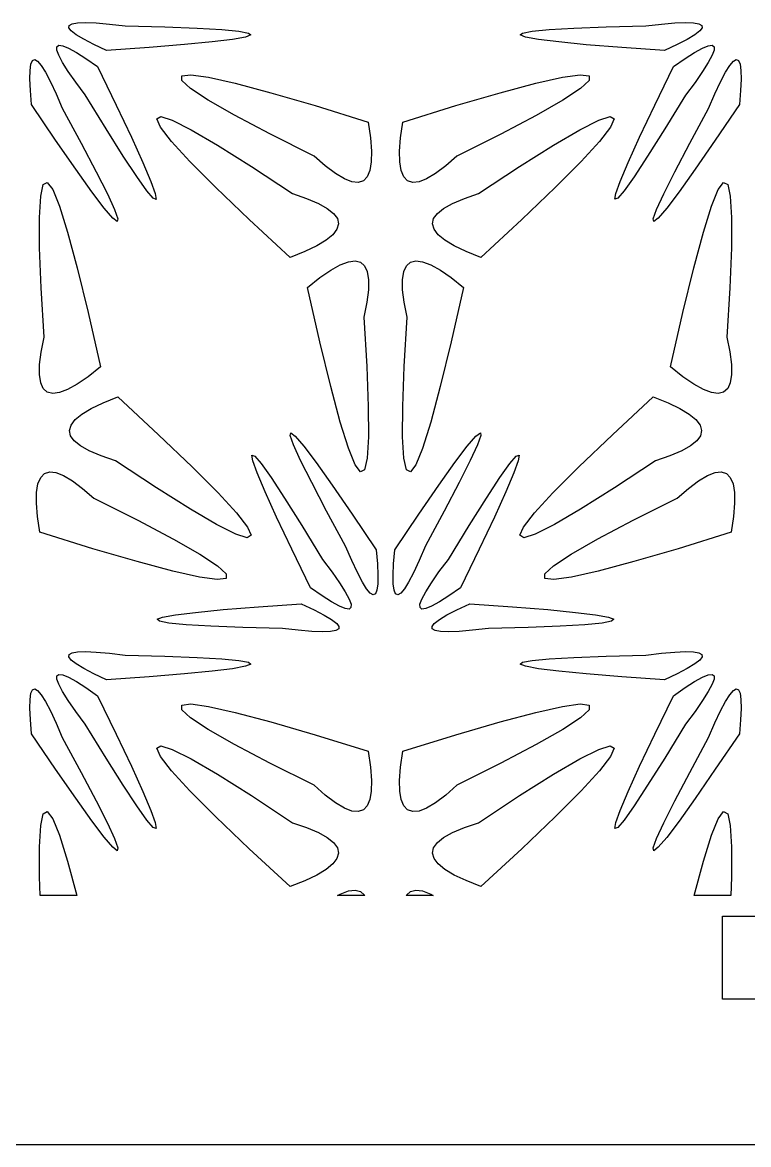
# Model space of a CAD drawing. Header units: metres. Extents: x -75 to 75, y 0 to 231.
# Drawn here: x -43.8 to -8.8, y 0 to 54.1 of the extents above; entities that cross this region are included whole.
import ezdxf

# ---------------------------------------------------------------- set-up
doc = ezdxf.new("R2010")
doc.units = ezdxf.units.M

msp = doc.modelspace()

# ---------------------------------------------------------------- linework, layer by layer
for p, q in [((-12.302, 54.0374), (-11.7925, 54.0582)), ((-11.7925, 54.0582), (-11.4064, 54.0454)), ((-41.508, 53.7997), (-41.4952, 53.9156)), ((-41.3975, 53.6513), (-41.508, 53.7997)), ((-41.4952, 53.9156), (-41.3564, 53.9973)), ((-41.1529, 53.4622), (-41.3975, 53.6513)), ((-41.3564, 53.9973), (-41.0936, 54.0449)), ((-41.0936, 54.0449), (-40.7075, 54.0577)), ((-40.7075, 54.0577), (-40.1974, 54.0369)), ((-40.1974, 54.0369), (-39.548, 53.9813)), ((-39.548, 53.9813), (-38.7918, 53.8916)), ((-38.7918, 53.8916), (-36.8804, 53.8403)), ((-36.8804, 53.8403), (-35.3343, 53.78)), ((-35.3343, 53.78), (-34.145, 53.7116)), ((-34.145, 53.7116), (-33.3129, 53.6331)), ((-33.3129, 53.6331), (-32.851, 53.5477)), ((-32.851, 53.5477), (-32.7425, 53.4537)), ((-19.7575, 53.4542), (-19.649, 53.5482)), ((-19.649, 53.5482), (-19.1871, 53.6337)), ((-19.1871, 53.6337), (-18.355, 53.7116)), ((-18.355, 53.7116), (-17.1657, 53.7805)), ((-17.1657, 53.7805), (-15.6196, 53.8409)), ((-15.6196, 53.8409), (-13.7082, 53.8921)), ((-13.7082, 53.8921), (-12.9514, 53.9797)), ((-12.9514, 53.9797), (-12.302, 54.0374)), ((-11.4064, 54.0454), (-11.1436, 53.9979)), ((-11.1025, 53.6518), (-11.3471, 53.4628)), ((-11.1436, 53.9979), (-11.0048, 53.9162)), ((-10.992, 53.8003), (-11.1025, 53.6518)), ((-11.0048, 53.9162), (-10.992, 53.8003)), ((-40.7972, 53.2475), (-41.1529, 53.4622)), ((-40.3101, 52.9933), (-40.7972, 53.2475)), ((-39.6928, 52.7039), (-40.3101, 52.9933)), ((-35.9309, 52.988), (-37.6345, 52.8507)), ((-34.5989, 53.1172), (-35.9309, 52.988)), ((-33.6211, 53.2358), (-34.5989, 53.1172)), ((-32.9973, 53.3501), (-33.6211, 53.2358)), ((-32.7425, 53.4537), (-32.9973, 53.3501)), ((-19.5027, 53.3506), (-19.7575, 53.4542)), ((-18.8789, 53.2363), (-19.5027, 53.3506)), ((-17.9011, 53.1178), (-18.8789, 53.2363)), ((-16.5702, 52.9864), (-17.9011, 53.1178)), ((-14.8666, 52.8513), (-16.5702, 52.9864)), ((-12.1899, 52.9944), (-12.8072, 52.7044)), ((-11.714, 53.2417), (-12.1899, 52.9944)), ((-11.3471, 53.4628), (-11.714, 53.2417)), ((-42.0885, 52.7279), (-42.0869, 52.8897)), ((-42.001, 52.486), (-42.0885, 52.7279)), ((-42.0869, 52.8897), (-41.9935, 52.9591)), ((-41.8108, 52.1292), (-42.001, 52.486)), ((-41.9935, 52.9591), (-41.805, 52.9367)), ((-41.805, 52.9367), (-41.5299, 52.824)), ((-41.5299, 52.824), (-41.1481, 52.6136)), ((-41.1481, 52.6136), (-40.6968, 52.3241)), ((-37.6345, 52.8507), (-39.6928, 52.7039)), ((-12.8072, 52.7044), (-14.8666, 52.8513)), ((-11.8064, 52.3236), (-11.3498, 52.6157)), ((-11.3498, 52.6157), (-10.9722, 52.8224)), ((-10.9722, 52.8224), (-10.6934, 52.9372)), ((-10.6934, 52.9372), (-10.507, 52.9591)), ((-10.4996, 52.4865), (-10.6897, 52.1292)), ((-10.507, 52.9591), (-10.4136, 52.8897)), ((-10.412, 52.7279), (-10.4996, 52.4865)), ((-10.4136, 52.8897), (-10.412, 52.7279)), ((-43.3794, 51.749), (-43.3372, 52.0534)), ((-43.3372, 52.0534), (-43.2645, 52.2243)), ((-43.2645, 52.2243), (-43.1583, 52.2718)), ((-43.1583, 52.2718), (-43.0178, 52.1917)), ((-43.0178, 52.1917), (-42.8421, 51.9839)), ((-42.8421, 51.9839), (-42.6408, 51.6614)), ((-41.5379, 51.6966), (-41.8108, 52.1292)), ((-40.6968, 52.3241), (-40.1366, 51.9332)), ((-40.1366, 51.9332), (-39.234, 50.0774)), ((-13.2665, 50.0779), (-12.364, 51.9348)), ((-12.364, 51.9348), (-11.8064, 52.3236)), ((-10.6897, 52.1292), (-10.9626, 51.6966)), ((-9.85924, 51.6619), (-9.6579, 51.9839)), ((-9.6579, 51.9839), (-9.48219, 52.1922)), ((-9.48219, 52.1922), (-9.34174, 52.2723)), ((-9.34174, 52.2723), (-9.23546, 52.2248)), ((-9.23546, 52.2248), (-9.16283, 52.0539)), ((-9.16283, 52.0539), (-9.1201, 51.7495)), ((-43.3879, 51.334), (-43.3794, 51.749)), ((-42.6408, 51.6614), (-42.4031, 51.2048)), ((-41.1732, 51.1754), (-41.5379, 51.6966)), ((-36.0708, 51.2608), (-36.067, 51.4841)), ((-36.067, 51.4841), (-35.6393, 51.5364)), ((-35.6393, 51.5364), (-34.7805, 51.4189)), ((-34.7805, 51.4189), (-33.503, 51.1321)), ((-18.997, 51.1327), (-17.7195, 51.4194)), ((-17.7195, 51.4194), (-16.8607, 51.5369)), ((-16.8607, 51.5369), (-16.433, 51.4846)), ((-16.433, 51.4846), (-16.4292, 51.2614)), ((-10.9626, 51.6966), (-11.33, 51.1706)), ((-10.0996, 51.2032), (-9.85924, 51.6619)), ((-9.1201, 51.7495), (-9.11209, 51.3212)), ((-43.3639, 50.7855), (-43.3879, 51.334)), ((-42.4031, 51.2048), (-42.1265, 50.6184)), ((-40.7182, 50.566), (-41.1732, 51.1754)), ((-35.6516, 50.8742), (-36.0708, 51.2608)), ((-34.7939, 50.3102), (-35.6516, 50.8742)), ((-33.503, 51.1321), (-31.7839, 50.6739)), ((-20.7161, 50.6744), (-18.997, 51.1327)), ((-16.8484, 50.8747), (-17.7061, 50.3107)), ((-16.4292, 51.2614), (-16.8484, 50.8747)), ((-11.33, 51.1706), (-11.7872, 50.5591)), ((-10.3714, 50.621), (-10.0996, 51.2032)), ((-9.11209, 51.3212), (-9.13666, 50.7796)), ((-43.3062, 50.1051), (-43.3639, 50.7855)), ((-42.1265, 50.6184), (-41.8285, 49.922)), ((-39.7136, 48.9313), (-40.7182, 50.566)), ((-33.5239, 49.585), (-34.7939, 50.3102)), ((-31.7839, 50.6739), (-29.6466, 50.0501)), ((-22.8534, 50.0507), (-20.7161, 50.6744)), ((-17.7061, 50.3107), (-18.9847, 49.5812)), ((-11.7872, 50.5591), (-12.788, 48.9302)), ((-10.6742, 49.9161), (-10.3714, 50.621)), ((-9.13666, 50.7796), (-9.1938, 50.1051)), ((-42.1489, 48.3945), (-43.3062, 50.1051)), ((-41.8285, 49.922), (-40.9131, 48.2354)), ((-39.234, 50.0774), (-38.5002, 48.535)), ((-29.6466, 50.0501), (-27.0847, 49.257)), ((-25.4153, 49.2576), (-22.8534, 50.0507)), ((-13.9998, 48.535), (-13.2665, 50.0779)), ((-11.5858, 48.2365), (-10.6742, 49.9161)), ((-9.1938, 50.1051), (-10.3522, 48.394)), ((-37.2676, 49.4066), (-37.0786, 49.5203)), ((-37.0978, 49.0066), (-37.2676, 49.4066)), ((-37.0786, 49.5203), (-36.5306, 49.3484)), ((-36.5306, 49.3484), (-35.6094, 48.8864)), ((-31.8181, 48.684), (-33.5239, 49.585)), ((-27.0847, 49.257), (-26.9747, 48.4976)), ((-25.5253, 48.4982), (-25.4153, 49.2576)), ((-18.9847, 49.5812), (-20.6862, 48.6824)), ((-16.8896, 48.8864), (-15.9699, 49.3484)), ((-15.9699, 49.3484), (-15.422, 49.5203)), ((-15.422, 49.5203), (-15.2329, 49.4066)), ((-15.2329, 49.4066), (-15.4022, 49.0071)), ((-38.8879, 47.6212), (-39.7136, 48.9313)), ((-36.5611, 48.315), (-37.0978, 49.0066)), ((-35.6094, 48.8864), (-34.3501, 48.1505)), ((-29.6851, 47.617), (-31.8181, 48.684)), ((-20.6862, 48.6824), (-22.8149, 47.6175)), ((-18.1489, 48.1521), (-16.8896, 48.8864)), ((-15.4022, 49.0071), (-15.9389, 48.3155)), ((-12.788, 48.9302), (-13.6142, 47.618)), ((-41.1801, 46.9921), (-42.1489, 48.3945)), ((-40.9131, 48.2354), (-40.1916, 46.8639)), ((-38.5002, 48.535), (-37.9475, 47.3174)), ((-35.6815, 47.3595), (-36.5611, 48.315)), ((-34.3501, 48.1505), (-32.7153, 47.1214)), ((-26.9747, 48.4976), (-26.925, 47.8562)), ((-25.575, 47.8568), (-25.5253, 48.4982)), ((-19.7847, 47.1224), (-18.1489, 48.1521)), ((-15.9389, 48.3155), (-16.8191, 47.3595)), ((-14.5541, 47.3174), (-13.9998, 48.535)), ((-12.3084, 46.8645), (-11.5858, 48.2365)), ((-10.3522, 48.394), (-11.3204, 46.99)), ((-38.2359, 46.629), (-38.8879, 47.6212)), ((-29.1505, 47.1465), (-29.6851, 47.617)), ((-26.925, 47.8562), (-26.9341, 47.3387)), ((-25.5659, 47.3392), (-25.575, 47.8568)), ((-22.8149, 47.6175), (-23.3495, 47.1475)), ((-13.6142, 47.618), (-14.2673, 46.6252)), ((-37.9475, 47.3174), (-37.5597, 46.4025)), ((-34.4286, 46.1029), (-35.6815, 47.3595)), ((-32.7153, 47.1214), (-30.7291, 45.8118)), ((-28.6554, 46.7747), (-29.1505, 47.1465)), ((-26.9341, 47.3387), (-27.0004, 46.9328)), ((-25.4996, 46.9334), (-25.5659, 47.3392)), ((-23.3495, 47.1475), (-23.8446, 46.7753)), ((-21.7719, 45.8118), (-19.7847, 47.1224)), ((-16.8191, 47.3595), (-18.0757, 46.0997)), ((-14.9408, 46.4025), (-14.5541, 47.3174)), ((-40.4009, 45.8989), (-41.1801, 46.9921)), ((-40.1916, 46.8639), (-39.6575, 45.8001)), ((-37.7525, 45.9459), (-38.2359, 46.629)), ((-28.2308, 46.5227), (-28.6554, 46.7747)), ((-27.8666, 46.3795), (-28.2308, 46.5227)), ((-27.1323, 46.622), (-27.3165, 46.4324)), ((-27.0004, 46.9328), (-27.1323, 46.622)), ((-25.3677, 46.6225), (-25.4996, 46.9334)), ((-25.1835, 46.433), (-25.3677, 46.6225)), ((-24.2692, 46.5232), (-24.6334, 46.3801)), ((-23.8446, 46.7753), (-24.2692, 46.5232)), ((-14.2673, 46.6252), (-14.748, 45.9459)), ((-12.8409, 45.8022), (-12.3084, 46.8645)), ((-11.3204, 46.99), (-12.1007, 45.8962)), ((-42.8699, 45.6874), (-42.7433, 46.2471)), ((-42.7433, 46.2471), (-42.55, 46.3544)), ((-42.55, 46.3544), (-42.2872, 46.0057)), ((-42.2872, 46.0057), (-41.9646, 45.2132)), ((-37.5597, 46.4025), (-37.3509, 45.8199)), ((-32.8152, 44.5627), (-34.4286, 46.1029)), ((-27.5665, 46.3518), (-27.8666, 46.3795)), ((-27.3165, 46.4324), (-27.5665, 46.3518)), ((-24.9335, 46.3523), (-25.1835, 46.433)), ((-24.6334, 46.3801), (-24.9335, 46.3523)), ((-18.0757, 46.0997), (-19.6859, 44.5632)), ((-15.1491, 45.8231), (-14.9408, 46.4025)), ((-10.5348, 45.2137), (-10.2122, 46.0062)), ((-10.2122, 46.0062), (-9.95056, 46.3539)), ((-9.95056, 46.3539), (-9.7567, 46.246)), ((-9.7567, 46.246), (-9.63013, 45.6879)), ((-42.9292, 44.6588), (-42.8699, 45.6874)), ((-39.8097, 45.1154), (-40.4009, 45.8989)), ((-39.6575, 45.8001), (-39.312, 45.0476)), ((-37.446, 45.5875), (-37.7525, 45.9459)), ((-37.3119, 45.5357), (-37.446, 45.5875)), ((-37.3509, 45.8199), (-37.3119, 45.5357)), ((-30.7291, 45.8118), (-30.0541, 45.5833)), ((-30.0541, 45.5833), (-29.4746, 45.3376)), ((-23.0264, 45.3381), (-22.4475, 45.5838)), ((-22.4475, 45.5838), (-21.7719, 45.8118)), ((-15.1891, 45.5395), (-15.1491, 45.8231)), ((-15.0551, 45.587), (-15.1891, 45.5395)), ((-14.748, 45.9459), (-15.0551, 45.587)), ((-13.1853, 45.0529), (-12.8409, 45.8022)), ((-12.1007, 45.8962), (-12.6956, 45.1096)), ((-9.63013, 45.6879), (-9.57085, 44.6593)), ((-41.9646, 45.2132), (-41.5716, 43.9592)), ((-39.399, 44.631), (-39.8097, 45.1154)), ((-39.312, 45.0476), (-39.1539, 44.6001)), ((-29.4746, 45.3376), (-29.0538, 45.1021)), ((-29.0538, 45.1021), (-28.7515, 44.8586)), ((-23.7495, 44.8586), (-23.4473, 45.1026)), ((-23.4473, 45.1026), (-23.0264, 45.3381)), ((-13.3445, 44.6011), (-13.1853, 45.0529)), ((-12.6956, 45.1096), (-13.0994, 44.6326)), ((-10.9284, 43.9597), (-10.5348, 45.2137)), ((-42.9222, 43.203), (-42.9292, 44.6588)), ((-39.1854, 44.465), (-39.399, 44.631)), ((-39.1539, 44.6001), (-39.1854, 44.465)), ((-30.8466, 42.7405), (-32.8152, 44.5627)), ((-28.7515, 44.8586), (-28.5705, 44.6065)), ((-28.5176, 44.3523), (-28.5913, 44.0959)), ((-28.5705, 44.6065), (-28.5176, 44.3523)), ((-23.9835, 44.3528), (-23.9306, 44.6065)), ((-23.9098, 44.0948), (-23.9835, 44.3528)), ((-23.9306, 44.6065), (-23.7495, 44.8586)), ((-19.6859, 44.5632), (-21.6544, 42.7405)), ((-13.321, 44.4617), (-13.3445, 44.6011)), ((-13.0994, 44.6326), (-13.321, 44.4617)), ((-9.57085, 44.6593), (-9.57779, 43.1966)), ((-41.5716, 43.9592), (-41.1075, 42.2411)), ((-28.7926, 43.8294), (-29.1125, 43.5672)), ((-28.5913, 44.0959), (-28.7926, 43.8294)), ((-23.7095, 43.83), (-23.9098, 44.0948)), ((-23.3848, 43.5651), (-23.7095, 43.83)), ((-11.3909, 42.2417), (-10.9284, 43.9597)), ((-29.5649, 43.2948), (-30.1369, 43.023)), ((-29.1125, 43.5672), (-29.5649, 43.2948)), ((-22.9351, 43.2943), (-23.3848, 43.5651)), ((-22.3669, 43.0241), (-22.9351, 43.2943)), ((-42.849, 41.2772), (-42.9222, 43.203)), ((-30.1369, 43.023), (-30.8466, 42.7405)), ((-21.6544, 42.7405), (-22.3669, 43.0241)), ((-9.57779, 43.1966), (-9.65096, 41.2729)), ((-41.1075, 42.2411), (-40.582, 40.0809)), ((-28.8925, 42.1252), (-28.4295, 42.3811)), ((-28.4295, 42.3811), (-28.037, 42.5295)), ((-28.037, 42.5295), (-27.7096, 42.5706)), ((-27.7096, 42.5706), (-27.45, 42.5055)), ((-27.45, 42.5055), (-27.2551, 42.3298)), ((-27.2551, 42.3298), (-27.1317, 42.0574)), ((-25.3683, 42.0569), (-25.2449, 42.3298)), ((-25.2449, 42.3298), (-25.0494, 42.5055)), ((-25.0494, 42.5055), (-24.7904, 42.5701)), ((-24.7904, 42.5701), (-24.463, 42.529)), ((-24.463, 42.529), (-24.0705, 42.3805)), ((-24.0705, 42.3805), (-23.6064, 42.1242)), ((-11.918, 40.0814), (-11.3909, 42.2417)), ((-30.0114, 41.2964), (-29.4148, 41.7674)), ((-29.4148, 41.7674), (-28.8925, 42.1252)), ((-27.1317, 42.0574), (-27.0708, 41.6622)), ((-27.0708, 41.6622), (-27.0773, 41.172)), ((-25.4292, 41.6622), (-25.3683, 42.0569)), ((-25.4227, 41.172), (-25.4292, 41.6622)), ((-23.6064, 42.1242), (-23.0852, 41.7669)), ((-23.0852, 41.7669), (-22.4886, 41.2959)), ((-42.7081, 38.8963), (-42.849, 41.2772)), ((-29.418, 38.6763), (-30.0114, 41.2964)), ((-27.0773, 41.172), (-27.1499, 40.5759)), ((-25.3501, 40.5754), (-25.4227, 41.172)), ((-22.4886, 41.2959), (-23.082, 38.6758)), ((-9.65096, 41.2729), (-9.79195, 38.8969)), ((-27.1499, 40.5759), (-27.2919, 39.8608)), ((-25.2081, 39.8603), (-25.3501, 40.5754)), ((-40.582, 40.0809), (-39.9886, 37.4608)), ((-12.5114, 37.4613), (-11.918, 40.0814)), ((-27.2919, 39.8608), (-27.151, 37.48)), ((-25.349, 37.4811), (-25.2081, 39.8603)), ((-42.8501, 38.1812), (-42.7081, 38.8963)), ((-28.8925, 36.516), (-29.418, 38.6763)), ((-23.082, 38.6758), (-23.6091, 36.5155)), ((-9.79195, 38.8969), (-9.64989, 38.1818)), ((-42.9227, 37.5852), (-42.8501, 38.1812)), ((-9.64989, 38.1818), (-9.57726, 37.5852)), ((-42.9292, 37.095), (-42.9227, 37.5852)), ((-39.9886, 37.4608), (-40.5873, 36.9876)), ((-27.151, 37.48), (-27.0778, 35.5542)), ((-25.4222, 35.5563), (-25.349, 37.4811)), ((-11.9127, 36.9881), (-12.5114, 37.4613)), ((-9.57726, 37.5852), (-9.57085, 37.095)), ((-42.8683, 36.6998), (-42.9292, 37.095)), ((-40.5873, 36.9876), (-41.1075, 36.6319)), ((-11.3925, 36.6325), (-11.9127, 36.9881)), ((-9.57085, 37.095), (-9.63173, 36.7003)), ((-42.7449, 36.4274), (-42.8683, 36.6998)), ((-42.55, 36.2517), (-42.7449, 36.4274)), ((-42.2904, 36.1865), (-42.55, 36.2517)), ((-41.963, 36.2276), (-42.2904, 36.1865)), ((-41.5705, 36.3761), (-41.963, 36.2276)), ((-41.1075, 36.6319), (-41.5705, 36.3761)), ((-28.4284, 34.798), (-28.8925, 36.516)), ((-23.6091, 36.5155), (-24.0716, 34.7974)), ((-10.9295, 36.3766), (-11.3925, 36.6325)), ((-10.537, 36.2282), (-10.9295, 36.3766)), ((-10.2096, 36.1871), (-10.537, 36.2282)), ((-9.95056, 36.2517), (-10.2096, 36.1871)), ((-9.7551, 36.4274), (-9.95056, 36.2517)), ((-9.63173, 36.7003), (-9.7551, 36.4274)), ((-40.4351, 35.4623), (-39.8631, 35.7342)), ((-39.8631, 35.7342), (-39.1534, 36.0167)), ((-39.1534, 36.0167), (-37.1848, 34.1945)), ((-15.3141, 34.194), (-13.3456, 36.0167)), ((-13.3456, 36.0167), (-12.6331, 35.7331)), ((-12.6331, 35.7331), (-12.0633, 35.4618)), ((-41.2074, 34.9277), (-40.8875, 35.19)), ((-40.8875, 35.19), (-40.4351, 35.4623)), ((-27.0778, 35.5542), (-27.0708, 34.0984)), ((-25.4292, 34.0978), (-25.4222, 35.5563)), ((-12.0633, 35.4618), (-11.6152, 35.1921)), ((-11.6152, 35.1921), (-11.2905, 34.9272)), ((-41.4824, 34.4049), (-41.4087, 34.6613)), ((-41.4087, 34.6613), (-41.2074, 34.9277)), ((-28.0343, 33.5408), (-28.4284, 34.798)), ((-24.0716, 34.7974), (-24.4662, 33.5403)), ((-11.2905, 34.9272), (-11.0902, 34.6623)), ((-11.0902, 34.6623), (-11.0165, 34.4044)), ((-41.4295, 34.1507), (-41.4824, 34.4049)), ((-41.2485, 33.8986), (-41.4295, 34.1507)), ((-37.1848, 34.1945), (-35.5714, 32.6543)), ((-30.8461, 34.1571), (-30.8146, 34.2922)), ((-30.688, 33.7096), (-30.8461, 34.1571)), ((-30.8146, 34.2922), (-30.601, 34.1261)), ((-30.601, 34.1261), (-30.1903, 33.6417)), ((-27.0708, 34.0984), (-27.1301, 33.0698)), ((-25.3699, 33.0692), (-25.4292, 34.0978)), ((-22.3097, 33.6412), (-21.9006, 34.1245)), ((-21.9006, 34.1245), (-21.679, 34.2954)), ((-21.6555, 34.156), (-21.8147, 33.7032)), ((-21.679, 34.2954), (-21.6555, 34.156)), ((-16.9264, 32.6553), (-15.3141, 34.194)), ((-11.0694, 34.1507), (-11.2505, 33.8986)), ((-11.0165, 34.4044), (-11.0694, 34.1507)), ((-40.9462, 33.6551), (-41.2485, 33.8986)), ((-40.5254, 33.4196), (-40.9462, 33.6551)), ((-30.3425, 32.9571), (-30.688, 33.7096)), ((-30.1903, 33.6417), (-29.5991, 32.8583)), ((-27.7128, 32.7515), (-28.0343, 33.5408)), ((-24.4662, 33.5403), (-24.7878, 32.7509)), ((-22.9015, 32.8577), (-22.3097, 33.6412)), ((-21.8147, 33.7032), (-22.1613, 32.9507)), ((-11.5527, 33.6546), (-11.9736, 33.419)), ((-11.2505, 33.8986), (-11.5527, 33.6546)), ((-39.947, 33.1739), (-40.5254, 33.4196)), ((-39.2709, 32.9453), (-39.947, 33.1739)), ((-32.648, 32.9341), (-32.6881, 33.2177)), ((-32.6881, 33.2177), (-32.554, 33.1702)), ((-32.554, 33.1702), (-32.2475, 32.8113)), ((-27.1301, 33.0698), (-27.2567, 32.5101)), ((-25.2433, 32.5111), (-25.3699, 33.0692)), ((-20.2515, 32.8113), (-19.9449, 33.1702)), ((-19.9449, 33.1702), (-19.8109, 33.2177)), ((-19.8109, 33.2177), (-19.8509, 32.9341)), ((-12.552, 33.1734), (-13.2281, 32.9453)), ((-11.9736, 33.419), (-12.552, 33.1734)), ((-37.2847, 31.6358), (-39.2709, 32.9453)), ((-35.5714, 32.6543), (-34.3185, 31.3976)), ((-32.4403, 32.3547), (-32.648, 32.9341)), ((-32.2475, 32.8113), (-31.7641, 32.1282)), ((-29.8084, 31.8932), (-30.3425, 32.9571)), ((-29.5991, 32.8583), (-28.8199, 31.7651)), ((-27.45, 32.4027), (-27.7128, 32.7515)), ((-27.2567, 32.5101), (-27.45, 32.4027)), ((-25.0494, 32.4033), (-25.2433, 32.5111)), ((-24.7878, 32.7509), (-25.0494, 32.4033)), ((-23.6806, 31.7651), (-22.9015, 32.8577)), ((-22.1613, 32.9507), (-22.6916, 31.8927)), ((-20.7343, 32.1298), (-20.2515, 32.8113)), ((-19.8509, 32.9341), (-20.0592, 32.3547)), ((-18.1809, 31.3976), (-16.9264, 32.6553)), ((-13.2281, 32.9453), (-15.2153, 31.6348)), ((-42.9996, 31.8243), (-42.8677, 32.1352)), ((-42.8677, 32.1352), (-42.6835, 32.3248)), ((-42.6835, 32.3248), (-42.4335, 32.4054)), ((-42.4335, 32.4054), (-42.1334, 32.3776)), ((-42.1334, 32.3776), (-41.7692, 32.2345)), ((-41.7692, 32.2345), (-41.343, 31.9814)), ((-41.343, 31.9814), (-40.8495, 31.6107)), ((-32.0525, 31.4398), (-32.4403, 32.3547)), ((-31.7641, 32.1282), (-31.1121, 31.1359)), ((-21.3869, 31.137), (-20.7343, 32.1298)), ((-20.0592, 32.3547), (-20.4459, 31.4398)), ((-11.6505, 31.6096), (-11.1565, 31.9808)), ((-11.1565, 31.9808), (-10.7308, 32.234)), ((-10.7308, 32.234), (-10.3666, 32.3771)), ((-10.3666, 32.3771), (-10.0665, 32.4049)), ((-10.0665, 32.4049), (-9.81651, 32.3242)), ((-9.81651, 32.3242), (-9.63226, 32.1346)), ((-9.63226, 32.1346), (-9.50035, 31.8238)), ((-43.075, 30.901), (-43.0659, 31.4185)), ((-43.0659, 31.4185), (-42.9996, 31.8243)), ((-40.8495, 31.6107), (-40.3149, 31.1402)), ((-35.6499, 30.6067), (-37.2847, 31.6358)), ((-34.3185, 31.3976), (-33.4368, 30.4401)), ((-31.4998, 30.2222), (-32.0525, 31.4398)), ((-29.0869, 30.5218), (-29.8084, 31.8932)), ((-28.8199, 31.7651), (-27.8511, 30.3626)), ((-24.6489, 30.3621), (-23.6806, 31.7651)), ((-22.6916, 31.8927), (-23.4152, 30.5191)), ((-20.4459, 31.4398), (-21.0013, 30.22)), ((-19.0632, 30.4395), (-18.1809, 31.3976)), ((-15.2153, 31.6348), (-16.8511, 30.6051)), ((-12.1851, 31.1397), (-11.6505, 31.6096)), ((-9.50035, 31.8238), (-9.43413, 31.4179)), ((-9.43413, 31.4179), (-9.42505, 30.9004)), ((-43.0253, 30.2596), (-43.075, 30.901)), ((-40.3149, 31.1402), (-38.1819, 30.0732)), ((-31.1121, 31.1359), (-30.2864, 29.8259)), ((-22.2131, 29.8259), (-21.3869, 31.137)), ((-14.3159, 30.0737), (-12.1851, 31.1397)), ((-9.42505, 30.9004), (-9.47578, 30.2489)), ((-34.3906, 29.8708), (-35.6499, 30.6067)), ((-33.4368, 30.4401), (-32.9022, 29.7506)), ((-28.1715, 28.8352), (-29.0869, 30.5218)), ((-27.8511, 30.3626), (-26.6938, 28.652)), ((-25.8062, 28.652), (-24.6489, 30.3621)), ((-23.4152, 30.5191), (-24.3258, 28.8411)), ((-19.5978, 29.7501), (-19.0632, 30.4395)), ((-16.8511, 30.6051), (-18.1104, 29.8708)), ((-42.9153, 29.5001), (-43.0253, 30.2596)), ((-38.1819, 30.0732), (-36.4761, 29.1722)), ((-33.4694, 29.4088), (-34.3906, 29.8708)), ((-32.9022, 29.7506), (-32.7324, 29.3506)), ((-30.766, 28.6798), (-31.4998, 30.2222)), ((-30.2864, 29.8259), (-29.2818, 28.1911)), ((-23.2171, 28.1911), (-22.2131, 29.8259)), ((-21.0013, 30.22), (-21.7335, 28.6782)), ((-19.7671, 29.3506), (-19.5978, 29.7501)), ((-18.1104, 29.8708), (-19.0301, 29.4088)), ((-16.0196, 29.1738), (-14.3159, 30.0737)), ((-9.47578, 30.2489), (-9.58473, 29.4996)), ((-40.3534, 28.707), (-42.9153, 29.5001)), ((-32.9214, 29.2368), (-33.4694, 29.4088)), ((-32.7324, 29.3506), (-32.9214, 29.2368)), ((-19.578, 29.2368), (-19.7671, 29.3506)), ((-19.0301, 29.4088), (-19.578, 29.2368)), ((-9.58473, 29.4996), (-12.1466, 28.7065)), ((-38.2161, 28.0833), (-40.3534, 28.707)), ((-36.4761, 29.1722), (-35.2024, 28.4448)), ((-29.8634, 26.824), (-30.766, 28.6798)), ((-27.8735, 28.1388), (-28.1715, 28.8352)), ((-26.6938, 28.652), (-26.6361, 27.9716)), ((-25.8633, 27.9722), (-25.8062, 28.652)), ((-24.3258, 28.8411), (-24.6291, 28.1351)), ((-21.7335, 28.6782), (-22.636, 26.8224)), ((-17.2976, 28.4443), (-16.0196, 29.1738)), ((-12.1466, 28.7065), (-14.2839, 28.0827)), ((-35.2024, 28.4448), (-34.3484, 27.883)), ((-29.2818, 28.1911), (-28.8268, 27.5818)), ((-27.5969, 27.5524), (-27.8735, 28.1388)), ((-24.6291, 28.1351), (-24.9047, 27.5481)), ((-23.6721, 27.5834), (-23.2171, 28.1911)), ((-18.1516, 27.8825), (-17.2976, 28.4443)), ((-36.497, 27.625), (-38.2161, 28.0833)), ((-35.2195, 27.3383), (-36.497, 27.625)), ((-34.3484, 27.883), (-33.9292, 27.4963)), ((-28.8268, 27.5818), (-28.4621, 27.0605)), ((-26.6361, 27.9716), (-26.6121, 27.4232)), ((-25.8879, 27.436), (-25.8633, 27.9722)), ((-24.0374, 27.0605), (-23.6721, 27.5834)), ((-18.5708, 27.4958), (-18.1516, 27.8825)), ((-16.003, 27.6245), (-17.2805, 27.3377)), ((-14.2839, 28.0827), (-16.003, 27.6245)), ((-34.3607, 27.2208), (-35.2195, 27.3383)), ((-33.933, 27.2731), (-34.3607, 27.2208)), ((-33.9292, 27.4963), (-33.933, 27.2731)), ((-28.4621, 27.0605), (-28.1892, 26.6274)), ((-27.3566, 27.0915), (-27.5969, 27.5524)), ((-27.1579, 26.7732), (-27.3566, 27.0915)), ((-26.6121, 27.4232), (-26.6206, 27.0082)), ((-25.8799, 27.0077), (-25.8879, 27.436)), ((-25.1434, 27.091), (-25.3421, 26.7732)), ((-24.9047, 27.5481), (-25.1434, 27.091)), ((-24.3103, 26.6274), (-24.0374, 27.0605)), ((-18.567, 27.2726), (-18.5708, 27.4958)), ((-18.1393, 27.2202), (-18.567, 27.2726)), ((-17.2805, 27.3377), (-18.1393, 27.2202)), ((-29.3032, 26.433), (-29.8634, 26.824)), ((-28.1892, 26.6274), (-27.999, 26.2712)), ((-26.9822, 26.5655), (-27.1579, 26.7732)), ((-26.8417, 26.4854), (-26.9822, 26.5655)), ((-26.7355, 26.5329), (-26.8417, 26.4854)), ((-26.6628, 26.7038), (-26.7355, 26.5329)), ((-26.6206, 27.0082), (-26.6628, 26.7038)), ((-25.8372, 26.7033), (-25.8799, 27.0077)), ((-25.7645, 26.5324), (-25.8372, 26.7033)), ((-25.6583, 26.4848), (-25.7645, 26.5324)), ((-25.5178, 26.5649), (-25.6583, 26.4848)), ((-25.3421, 26.7732), (-25.5178, 26.5649)), ((-24.5015, 26.2685), (-24.3103, 26.6274)), ((-22.636, 26.8224), (-23.1936, 26.4336)), ((-32.3655, 25.9064), (-30.3072, 26.0533)), ((-30.3072, 26.0533), (-29.6899, 25.7639)), ((-28.8519, 26.1436), (-29.3032, 26.433)), ((-28.469, 25.9326), (-28.8519, 26.1436)), ((-27.999, 26.2712), (-27.9115, 26.0293)), ((-27.9115, 26.0293), (-27.9131, 25.8675)), ((-24.588, 26.0293), (-24.5015, 26.2685)), ((-24.5864, 25.8675), (-24.588, 26.0293)), ((-23.6502, 26.1414), (-24.0278, 25.9348)), ((-23.1936, 26.4336), (-23.6502, 26.1414)), ((-22.8101, 25.7628), (-22.1928, 26.0528)), ((-22.1928, 26.0528), (-20.1334, 25.9059)), ((-37.0027, 25.4071), (-36.3789, 25.5214)), ((-36.3789, 25.5214), (-35.4011, 25.64)), ((-35.4011, 25.64), (-34.0691, 25.7692)), ((-34.0691, 25.7692), (-32.3655, 25.9064)), ((-29.6899, 25.7639), (-29.2028, 25.5096)), ((-29.2028, 25.5096), (-28.8471, 25.295)), ((-28.195, 25.8205), (-28.469, 25.9326)), ((-28.0065, 25.798), (-28.195, 25.8205)), ((-27.9131, 25.8675), (-28.0065, 25.798)), ((-24.493, 25.798), (-24.5864, 25.8675)), ((-24.3066, 25.8199), (-24.493, 25.798)), ((-24.0278, 25.9348), (-24.3066, 25.8199)), ((-23.6529, 25.2944), (-23.286, 25.5155)), ((-23.286, 25.5155), (-22.8101, 25.7628)), ((-20.1334, 25.9059), (-18.4298, 25.7708)), ((-18.4298, 25.7708), (-17.0989, 25.6394)), ((-17.0989, 25.6394), (-16.1211, 25.5209)), ((-16.1211, 25.5209), (-15.4973, 25.4066)), ((-37.2575, 25.3035), (-37.0027, 25.4071)), ((-37.149, 25.2095), (-37.2575, 25.3035)), ((-36.6871, 25.1241), (-37.149, 25.2095)), ((-35.855, 25.0455), (-36.6871, 25.1241)), ((-34.6657, 24.9772), (-35.855, 25.0455)), ((-33.1196, 24.9168), (-34.6657, 24.9772)), ((-31.2082, 24.8656), (-33.1196, 24.9168)), ((-28.8471, 25.295), (-28.6025, 25.1059)), ((-28.6025, 25.1059), (-28.492, 24.9574)), ((-28.492, 24.9574), (-28.5048, 24.8415)), ((-24.008, 24.9569), (-23.8975, 25.1054)), ((-23.9952, 24.841), (-24.008, 24.9569)), ((-23.8975, 25.1054), (-23.6529, 25.2944)), ((-19.3804, 24.9163), (-21.2918, 24.865)), ((-17.8343, 24.9767), (-19.3804, 24.9163)), ((-16.645, 25.0455), (-17.8343, 24.9767)), ((-15.8129, 25.1235), (-16.645, 25.0455)), ((-15.351, 25.209), (-15.8129, 25.1235)), ((-15.4973, 25.4066), (-15.2425, 25.303)), ((-15.2425, 25.303), (-15.351, 25.209)), ((-30.452, 24.7758), (-31.2082, 24.8656)), ((-29.8026, 24.7203), (-30.452, 24.7758)), ((-29.2925, 24.6995), (-29.8026, 24.7203)), ((-28.9064, 24.7123), (-29.2925, 24.6995)), ((-28.6436, 24.7598), (-28.9064, 24.7123)), ((-28.5048, 24.8415), (-28.6436, 24.7598)), ((-23.8564, 24.7593), (-23.9952, 24.841)), ((-23.5936, 24.7118), (-23.8564, 24.7593)), ((-23.2075, 24.6989), (-23.5936, 24.7118)), ((-22.698, 24.7198), (-23.2075, 24.6989)), ((-22.0486, 24.7775), (-22.698, 24.7198)), ((-21.2918, 24.865), (-22.0486, 24.7775)), ((-41.508, 23.4888), (-41.4952, 23.6047)), ((-41.3975, 23.3403), (-41.508, 23.4888)), ((-41.4952, 23.6047), (-41.3564, 23.6864)), ((-41.1529, 23.1512), (-41.3975, 23.3403)), ((-41.3564, 23.6864), (-41.0936, 23.7339)), ((-41.0936, 23.7339), (-40.7075, 23.7467)), ((-40.7075, 23.7467), (-40.1974, 23.7259)), ((-40.1974, 23.7259), (-39.548, 23.6703)), ((-39.548, 23.6703), (-38.7918, 23.5806)), ((-38.7918, 23.5806), (-36.8804, 23.5294)), ((-36.8804, 23.5294), (-35.3343, 23.469)), ((-35.3343, 23.469), (-34.145, 23.4007)), ((-34.145, 23.4007), (-33.3129, 23.3221)), ((-33.3129, 23.3221), (-32.851, 23.2367)), ((-19.649, 23.2372), (-19.1871, 23.3227)), ((-19.1871, 23.3227), (-18.355, 23.4007)), ((-18.355, 23.4007), (-17.1657, 23.4695)), ((-17.1657, 23.4695), (-15.6196, 23.5299)), ((-15.6196, 23.5299), (-13.7082, 23.5812)), ((-13.7082, 23.5812), (-12.9514, 23.6687)), ((-12.9514, 23.6687), (-12.302, 23.7264)), ((-12.302, 23.7264), (-11.7925, 23.7473)), ((-11.7925, 23.7473), (-11.4064, 23.7344)), ((-11.4064, 23.7344), (-11.1436, 23.6869)), ((-11.1025, 23.3408), (-11.3471, 23.1518)), ((-11.1436, 23.6869), (-11.0048, 23.6052)), ((-10.992, 23.4893), (-11.1025, 23.3408)), ((-11.0048, 23.6052), (-10.992, 23.4893)), ((-40.7972, 22.9366), (-41.1529, 23.1512)), ((-40.3101, 22.6823), (-40.7972, 22.9366)), ((-34.5989, 22.8062), (-35.9309, 22.677)), ((-33.6211, 22.9248), (-34.5989, 22.8062)), ((-32.9973, 23.0391), (-33.6211, 22.9248)), ((-32.7425, 23.1427), (-32.9973, 23.0391)), ((-32.851, 23.2367), (-32.7425, 23.1427)), ((-19.7575, 23.1432), (-19.649, 23.2372)), ((-19.5027, 23.0396), (-19.7575, 23.1432)), ((-18.8789, 22.9253), (-19.5027, 23.0396)), ((-17.9011, 22.8068), (-18.8789, 22.9253)), ((-16.5702, 22.6754), (-17.9011, 22.8068)), ((-11.714, 22.9307), (-12.1899, 22.6834)), ((-11.3471, 23.1518), (-11.714, 22.9307)), ((-42.0885, 22.4169), (-42.0869, 22.5787)), ((-42.001, 22.175), (-42.0885, 22.4169)), ((-42.0869, 22.5787), (-41.9935, 22.6482)), ((-41.8108, 21.8182), (-42.001, 22.175)), ((-41.9935, 22.6482), (-41.805, 22.6257)), ((-41.805, 22.6257), (-41.5299, 22.513)), ((-41.5299, 22.513), (-41.1481, 22.3026)), ((-41.1481, 22.3026), (-40.6968, 22.0132)), ((-39.6928, 22.3929), (-40.3101, 22.6823)), ((-37.6345, 22.5397), (-39.6928, 22.3929)), ((-35.9309, 22.677), (-37.6345, 22.5397)), ((-14.8666, 22.5403), (-16.5702, 22.6754)), ((-12.8072, 22.3934), (-14.8666, 22.5403)), ((-12.1899, 22.6834), (-12.8072, 22.3934)), ((-11.8064, 22.0126), (-11.3498, 22.3048)), ((-11.3498, 22.3048), (-10.9722, 22.5114)), ((-10.9722, 22.5114), (-10.6934, 22.6263)), ((-10.6934, 22.6263), (-10.507, 22.6482)), ((-10.4996, 22.1755), (-10.6897, 21.8182)), ((-10.507, 22.6482), (-10.4136, 22.5787)), ((-10.412, 22.4169), (-10.4996, 22.1755)), ((-10.4136, 22.5787), (-10.412, 22.4169)), ((-43.3794, 21.438), (-43.3372, 21.7424)), ((-43.3372, 21.7424), (-43.2645, 21.9133)), ((-43.2645, 21.9133), (-43.1583, 21.9608)), ((-43.1583, 21.9608), (-43.0178, 21.8807)), ((-43.0178, 21.8807), (-42.8421, 21.673)), ((-42.8421, 21.673), (-42.6408, 21.3504)), ((-41.5379, 21.3857), (-41.8108, 21.8182)), ((-40.6968, 22.0132), (-40.1366, 21.6222)), ((-13.2665, 19.7669), (-12.364, 21.6238)), ((-12.364, 21.6238), (-11.8064, 22.0126)), ((-10.6897, 21.8182), (-10.9626, 21.3857)), ((-9.85924, 21.3509), (-9.6579, 21.673)), ((-9.6579, 21.673), (-9.48219, 21.8813)), ((-9.48219, 21.8813), (-9.34174, 21.9614)), ((-9.34174, 21.9614), (-9.23546, 21.9138)), ((-9.23546, 21.9138), (-9.16283, 21.7429)), ((-9.16283, 21.7429), (-9.1201, 21.4385)), ((-43.3879, 21.023), (-43.3794, 21.438)), ((-42.6408, 21.3504), (-42.4031, 20.8938)), ((-41.1732, 20.8644), (-41.5379, 21.3857)), ((-40.1366, 21.6222), (-39.234, 19.7664)), ((-36.0708, 20.9499), (-36.067, 21.1731)), ((-36.067, 21.1731), (-35.6393, 21.2254)), ((-35.6393, 21.2254), (-34.7805, 21.1079)), ((-34.7805, 21.1079), (-33.503, 20.8212)), ((-18.997, 20.8217), (-17.7195, 21.1085)), ((-17.7195, 21.1085), (-16.8607, 21.226)), ((-16.8607, 21.226), (-16.433, 21.1736)), ((-16.433, 21.1736), (-16.4292, 20.9504)), ((-10.9626, 21.3857), (-11.33, 20.8596)), ((-10.0996, 20.8922), (-9.85924, 21.3509)), ((-9.1201, 21.4385), (-9.11209, 21.0102)), ((-43.3639, 20.4745), (-43.3879, 21.023)), ((-42.4031, 20.8938), (-42.1265, 20.3074)), ((-40.7182, 20.2551), (-41.1732, 20.8644)), ((-35.6516, 20.5632), (-36.0708, 20.9499)), ((-34.7939, 19.9992), (-35.6516, 20.5632)), ((-33.503, 20.8212), (-31.7839, 20.3629)), ((-20.7161, 20.3635), (-18.997, 20.8217)), ((-16.8484, 20.5637), (-17.7061, 19.9998)), ((-16.4292, 20.9504), (-16.8484, 20.5637)), ((-11.33, 20.8596), (-11.7872, 20.2481)), ((-10.3714, 20.3101), (-10.0996, 20.8922)), ((-9.11209, 21.0102), (-9.13666, 20.4687)), ((-43.3062, 19.7942), (-43.3639, 20.4745)), ((-42.1265, 20.3074), (-41.8285, 19.611)), ((-39.7136, 18.6203), (-40.7182, 20.2551)), ((-31.7839, 20.3629), (-29.6466, 19.7392)), ((-22.8534, 19.7397), (-20.7161, 20.3635)), ((-11.7872, 20.2481), (-12.788, 18.6192)), ((-10.6742, 19.6051), (-10.3714, 20.3101)), ((-9.13666, 20.4687), (-9.1938, 19.7942)), ((-42.1489, 18.0836), (-43.3062, 19.7942)), ((-41.8285, 19.611), (-40.9131, 17.9244)), ((-39.234, 19.7664), (-38.5002, 18.224)), ((-33.5239, 19.274), (-34.7939, 19.9992)), ((-29.6466, 19.7392), (-27.0847, 18.9461)), ((-25.4153, 18.9466), (-22.8534, 19.7397)), ((-17.7061, 19.9998), (-18.9847, 19.2702)), ((-13.9998, 18.224), (-13.2665, 19.7669)), ((-11.5858, 17.9255), (-10.6742, 19.6051)), ((-9.1938, 19.7942), (-10.3522, 18.083)), ((-37.2676, 19.0956), (-37.0786, 19.2094)), ((-37.0978, 18.6956), (-37.2676, 19.0956)), ((-37.0786, 19.2094), (-36.5306, 19.0374)), ((-36.5306, 19.0374), (-35.6094, 18.5754)), ((-31.8181, 18.373), (-33.5239, 19.274)), ((-27.0847, 18.9461), (-26.9747, 18.1866)), ((-25.5253, 18.1872), (-25.4153, 18.9466)), ((-18.9847, 19.2702), (-20.6862, 18.3714)), ((-16.8896, 18.5754), (-15.9699, 19.0374)), ((-15.9699, 19.0374), (-15.422, 19.2094)), ((-15.422, 19.2094), (-15.2329, 19.0956)), ((-15.2329, 19.0956), (-15.4022, 18.6961)), ((-38.8879, 17.3103), (-39.7136, 18.6203)), ((-36.5611, 18.004), (-37.0978, 18.6956)), ((-35.6094, 18.5754), (-34.3501, 17.8395)), ((-18.1489, 17.8411), (-16.8896, 18.5754)), ((-15.4022, 18.6961), (-15.9389, 18.0045)), ((-12.788, 18.6192), (-13.6142, 17.3071)), ((-41.1801, 16.6811), (-42.1489, 18.0836)), ((-40.9131, 17.9244), (-40.1916, 16.553)), ((-38.5002, 18.224), (-37.9475, 17.0064)), ((-35.6815, 17.0486), (-36.5611, 18.004)), ((-34.3501, 17.8395), (-32.7153, 16.8104)), ((-29.6851, 17.306), (-31.8181, 18.373)), ((-26.9747, 18.1866), (-26.925, 17.5452)), ((-25.575, 17.5458), (-25.5253, 18.1872)), ((-20.6862, 18.3714), (-22.8149, 17.3065)), ((-19.7847, 16.8114), (-18.1489, 17.8411)), ((-15.9389, 18.0045), (-16.8191, 17.0486)), ((-14.5541, 17.0064), (-13.9998, 18.224)), ((-12.3084, 16.5535), (-11.5858, 17.9255)), ((-10.3522, 18.083), (-11.3204, 16.679)), ((-38.2359, 16.318), (-38.8879, 17.3103)), ((-29.1505, 16.8355), (-29.6851, 17.306)), ((-26.925, 17.5452), (-26.9341, 17.0277)), ((-25.5659, 17.0283), (-25.575, 17.5458)), ((-22.8149, 17.3065), (-23.3495, 16.8365)), ((-13.6142, 17.3071), (-14.2673, 16.3142)), ((-37.9475, 17.0064), (-37.5597, 16.0915)), ((-34.4286, 15.7919), (-35.6815, 17.0486)), ((-32.7153, 16.8104), (-30.7291, 15.5009)), ((-28.6554, 16.4638), (-29.1505, 16.8355)), ((-26.9341, 17.0277), (-27.0004, 16.6219)), ((-25.4996, 16.6224), (-25.5659, 17.0283)), ((-23.3495, 16.8365), (-23.8446, 16.4643)), ((-21.7719, 15.5009), (-19.7847, 16.8114)), ((-16.8191, 17.0486), (-18.0757, 15.7887)), ((-14.9408, 16.0915), (-14.5541, 17.0064)), ((-40.4009, 15.5879), (-41.1801, 16.6811)), ((-40.1916, 16.553), (-39.6575, 15.4891)), ((-37.7525, 15.6349), (-38.2359, 16.318)), ((-28.2308, 16.2117), (-28.6554, 16.4638)), ((-27.1323, 16.311), (-27.3165, 16.1214)), ((-27.0004, 16.6219), (-27.1323, 16.311)), ((-25.3677, 16.3116), (-25.4996, 16.6224)), ((-25.1835, 16.122), (-25.3677, 16.3116)), ((-23.8446, 16.4643), (-24.2692, 16.2122)), ((-14.2673, 16.3142), (-14.748, 15.6349)), ((-12.8409, 15.4913), (-12.3084, 16.5535)), ((-11.3204, 16.679), (-12.1007, 15.5853)), ((-42.8699, 15.3764), (-42.7433, 15.9361)), ((-42.7433, 15.9361), (-42.55, 16.0435)), ((-42.55, 16.0435), (-42.2872, 15.6947)), ((-42.2872, 15.6947), (-41.9646, 14.9022)), ((-37.5597, 16.0915), (-37.3509, 15.5089)), ((-32.8152, 14.2517), (-34.4286, 15.7919)), ((-27.8666, 16.0686), (-28.2308, 16.2117)), ((-27.5665, 16.0408), (-27.8666, 16.0686)), ((-27.3165, 16.1214), (-27.5665, 16.0408)), ((-24.9335, 16.0413), (-25.1835, 16.122)), ((-24.6334, 16.0691), (-24.9335, 16.0413)), ((-24.2692, 16.2122), (-24.6334, 16.0691)), ((-18.0757, 15.7887), (-19.6859, 14.2522)), ((-15.1491, 15.5121), (-14.9408, 16.0915)), ((-10.5348, 14.9027), (-10.2122, 15.6953)), ((-10.2122, 15.6953), (-9.95056, 16.0429)), ((-9.95056, 16.0429), (-9.7567, 15.9351)), ((-9.7567, 15.9351), (-9.63013, 15.377)), ((-42.9292, 14.3478), (-42.8699, 15.3764)), ((-39.8097, 14.8045), (-40.4009, 15.5879)), ((-39.6575, 15.4891), (-39.312, 14.7366)), ((-37.446, 15.2766), (-37.7525, 15.6349)), ((-37.3119, 15.2248), (-37.446, 15.2766)), ((-37.3509, 15.5089), (-37.3119, 15.2248)), ((-30.7291, 15.5009), (-30.0541, 15.2723)), ((-30.0541, 15.2723), (-29.4746, 15.0266)), ((-23.0264, 15.0272), (-22.4475, 15.2728)), ((-22.4475, 15.2728), (-21.7719, 15.5009)), ((-15.1891, 15.2285), (-15.1491, 15.5121)), ((-15.0551, 15.276), (-15.1891, 15.2285)), ((-14.748, 15.6349), (-15.0551, 15.276)), ((-13.1853, 14.742), (-12.8409, 15.4913)), ((-12.1007, 15.5853), (-12.6956, 14.7986)), ((-9.63013, 15.377), (-9.57085, 14.3484)), ((-41.9646, 14.9022), (-41.5716, 13.6482)), ((-39.399, 14.3201), (-39.8097, 14.8045)), ((-39.312, 14.7366), (-39.1539, 14.2891)), ((-29.4746, 15.0266), (-29.0538, 14.7911)), ((-29.0538, 14.7911), (-28.7515, 14.5476)), ((-23.7495, 14.5476), (-23.4473, 14.7916)), ((-23.4473, 14.7916), (-23.0264, 15.0272)), ((-13.3445, 14.2902), (-13.1853, 14.742)), ((-12.6956, 14.7986), (-13.0994, 14.3217)), ((-10.9284, 13.6488), (-10.5348, 14.9027)), ((-42.9222, 12.892), (-42.9292, 14.3478)), ((-39.1854, 14.154), (-39.399, 14.3201)), ((-39.1539, 14.2891), (-39.1854, 14.154)), ((-30.8466, 12.4295), (-32.8152, 14.2517)), ((-28.7515, 14.5476), (-28.5705, 14.2955)), ((-28.5705, 14.2955), (-28.5176, 14.0413)), ((-23.9835, 14.0418), (-23.9306, 14.2955)), ((-23.9306, 14.2955), (-23.7495, 14.5476)), ((-19.6859, 14.2522), (-21.6544, 12.4295)), ((-13.321, 14.1508), (-13.3445, 14.2902)), ((-13.0994, 14.3217), (-13.321, 14.1508)), ((-9.57085, 14.3484), (-9.57779, 12.8856)), ((-41.5716, 13.6482), (-41.1263, 12)), ((-28.7926, 13.5184), (-29.1125, 13.2562)), ((-28.5913, 13.7849), (-28.7926, 13.5184)), ((-28.5176, 14.0413), (-28.5913, 13.7849)), ((-23.9098, 13.7839), (-23.9835, 14.0418)), ((-23.7095, 13.519), (-23.9098, 13.7839)), ((-23.3848, 13.2541), (-23.7095, 13.519)), ((-11.3723, 12), (-10.9284, 13.6488)), ((-29.5649, 12.9839), (-30.1369, 12.712)), ((-29.1125, 13.2562), (-29.5649, 12.9839)), ((-22.9351, 12.9833), (-23.3848, 13.2541)), ((-22.3669, 12.7131), (-22.9351, 12.9833)), ((-42.8883, 12), (-42.9222, 12.892)), ((-30.1369, 12.712), (-30.8466, 12.4295)), ((-21.6544, 12.4295), (-22.3669, 12.7131)), ((-9.57779, 12.8856), (-9.61147, 12)), ((-41.1263, 12), (-42.8883, 12)), ((-28.5563, 12), (-28.4295, 12.0701)), ((-27.2466, 12), (-28.5563, 12)), ((-28.4295, 12.0701), (-28.037, 12.2186)), ((-28.037, 12.2186), (-27.7096, 12.2597)), ((-27.7096, 12.2597), (-27.45, 12.1945)), ((-27.45, 12.1945), (-27.2551, 12.0188)), ((-27.2551, 12.0188), (-27.2466, 12)), ((-25.2534, 12), (-25.2449, 12.0188)), ((-23.9446, 12), (-25.2534, 12)), ((-25.2449, 12.0188), (-25.0494, 12.1945)), ((-25.0494, 12.1945), (-24.7904, 12.2591)), ((-24.7904, 12.2591), (-24.463, 12.218)), ((-24.463, 12.218), (-24.0705, 12.0695)), ((-24.0705, 12.0695), (-23.9446, 12)), ((-9.61147, 12), (-11.3723, 12)), ((-10, 7), (-10, 11)), ((-10, 11), (10, 11)), ((10, 7), (-10, 7)), ((-75, 0), (75, 0))]:
    msp.add_line(p, q)

doc.saveas('drawing.dxf')
